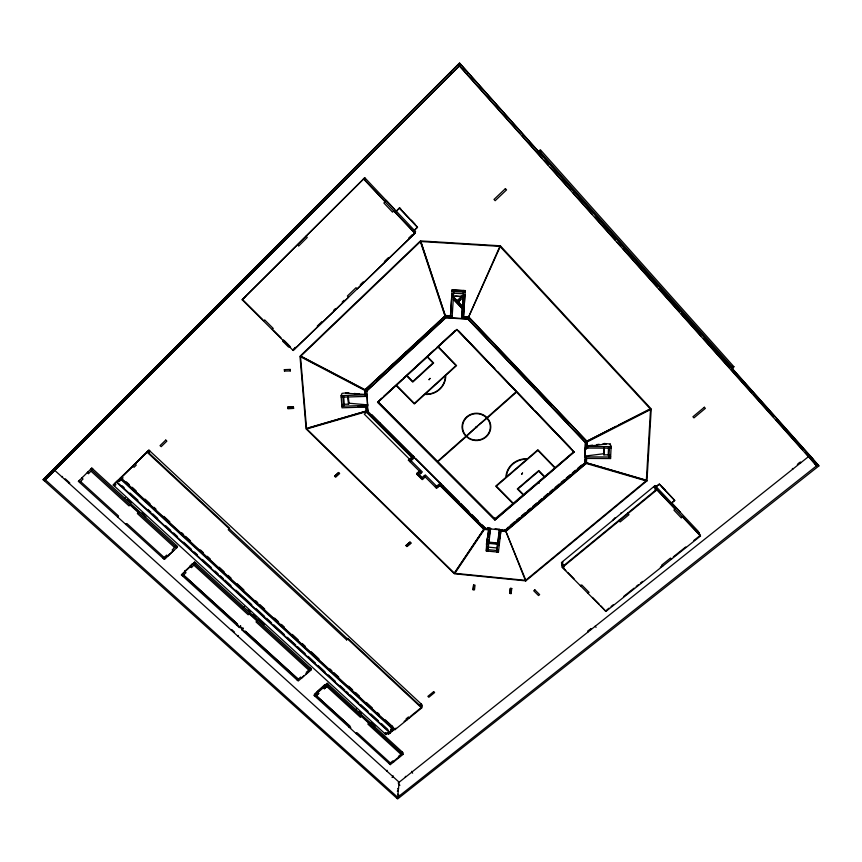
<?xml version="1.0" encoding="UTF-8"?>
<svg xmlns="http://www.w3.org/2000/svg" width="862" height="862" viewBox="0 0 862 862"><rect width="100%" height="100%" fill="white"/><g stroke="black" fill="none" stroke-linecap="round" stroke-linejoin="round"><path stroke-width="1.29" d="M454.597 572.691L484.444 528.341L484.401 529.43L454.522 573.79L525.572 580.859L525.583 579.76L526.014 580.719L646.748 481.039L646.177 480.145L585.697 462.582L582.647 465.157M646.748 481.039L586.225 463.476L585.697 462.582L646.974 480.662L651.209 409.202L587.291 441.872L468.519 317.216L500.1 245.789L420.645 240.918L445.32 315.772L450.481 316.095L451.914 293.662M366.867 390.217L367.826 411.314L485.134 528.384L505.186 530.378L584.748 463.077L585.546 442.852L467.947 319.199L468.044 317.033L461.806 317.141L463.131 296.216L463.109 296.884L453.477 295.957M525.572 580.859L505.488 530.421L505.919 531.369L586.225 463.476M465.221 290.569L465.178 292.186L452.022 291.378L452.162 289.761L465.221 290.569L463.519 316.753M500.488 533.707L500.941 529.979M463.519 290.462L461.73 317.959M486.545 543.308L486.502 544.407L488.743 528.762M584.845 456.203L585.395 442.346L467.947 318.854L445.826 317.475L444.727 315.751L445.891 316.968M585.794 460.233L585.88 457.894M586.472 448.068L586.699 442.357L586.483 441.635L585.179 441.624M586.44 463.077L586.634 458.39M602.98 443.801L606.309 443.941L587.108 446.473L587.291 441.872M603.572 453.972L603.863 447.4M603.756 454.522L604.057 447.938M608.691 454.845L603.939 454.824L604.284 447.303M608.572 447.313L608.216 454.845L608.96 456.979L609.38 448.165M604.046 443.456L610.177 444.016L611.05 448.165L585.169 448.068M586.052 458.433L610.555 458.541L611.126 446.613L610.177 444.016M646.338 480.64L650.551 409.181L499.982 246.37L420.537 241.511L300.504 356.448L306.57 428.716L454.511 573.284L525.583 580.352L646.338 480.64L646.112 480.091M452.162 289.761L450.492 315.934M585.546 442.852L586.58 441.333L651.079 408.814L500.52 245.982L468.519 317.216L463.508 316.904L464.963 294.47M442.756 486.093L442.799 485.543M453.865 289.869L452.097 317.356M121.38 477.311L120.917 477.85L394.99 729.661L421.669 707.971L421.927 704.663L148.932 450.115L113.224 485.015L385.939 734.596L388.385 732.625M452.184 316.042L445.966 315.654L445.826 317.475L366.673 390.842L365.38 390.885L365.585 390.249M420.742 706.269L420.796 705.472L421.798 706.441L420.764 707.271M419.848 705.332L420.936 703.726L419.913 704.588M424.158 475.899L436.571 488.269L436.689 486.933M411.68 772.255L411.702 771.328M435.601 485.856L435.504 487.202L440.342 483.097M405.399 777.244L405.42 776.317M409.493 717.141L409.418 717.927L408.416 716.99L406.131 718.854L407.144 719.781L407.22 718.983L404.138 721.494M402.985 754.444L403.147 752.795L327.161 683.297L314.555 693.953L314.177 695.483L390.303 764.616L402.985 754.444L326.806 684.816L327.161 683.297M402.166 751.89L402.004 753.55L398.449 756.416L399.429 757.31L399.515 756.48L393.934 760.963L393.837 761.792L392.856 760.887L389.322 763.732M366.533 391.283L445.805 317.819L445.88 316.968M401.078 753.539L400.992 754.369L367.891 724.112L369.011 722.496L361.631 715.751L360.499 717.367L326.827 686.605L324.284 688.749L323.444 687.057L317.884 691.755L318.714 693.447L316.192 695.58L349.853 726.16L348.851 726.989L349.002 726.192L350.845 727.862M393.04 776.694L393.137 775.822M394.99 729.661L395.087 728.853M390.303 764.616L390.497 762.956M393.589 729.047L390.217 732.495L116.736 481.772L117.178 481.244L114.786 483.582L115.939 484.638L114.377 486.071M473.13 589.759L473.68 585.061M489.11 537.177L490.424 528.611L490.456 529.473L484.972 528.934L485.112 527.781L482.257 524.936M386.973 771.167L387.07 770.294M390.852 730.243L391.811 731.515L390.852 730.243L392.587 728.131L120.4 478.098L119.958 478.625M501.027 529.656L498.43 552.165L486.297 550.969L488.84 528.46M487.881 551.12L490.597 528.32L487.31 527.997M390.217 732.495L390.314 731.709M496.717 549.439L499.443 529.505L499.497 530.367L505.003 530.917L505.143 529.764M499.637 529.214L496.846 552.003L496.684 548.814M420.279 470.587L420.117 471.87L417.122 474.531L422.24 479.617L425.235 476.966M418.479 471.665L418.232 473.54L423.35 478.636M511.759 588.563L510.412 588.434L509.776 593.401L511.123 593.541L511.759 588.52L510.282 588.369L509.647 593.347L511.123 593.498M417.122 474.531L417.37 472.645M468.519 317.216L463.54 316.613M374.636 726.72L374.754 725.89L370.886 722.345M486.75 541.993L487.342 538.017M488.743 539.623L488.409 543.34L497.352 544.224M409.967 460.308L409.762 461.569L414.525 457.323M498.559 545.603L498.99 542.963M499.637 538.998L500.057 536.358M356.372 732.883L356.232 733.691L357.234 732.862L390.324 762.935M356.232 709.9L356.383 709.081M347.645 639.033L347.795 638.311L421.733 707.185L410.517 716.311M324.565 685.484L324.748 684.697L317.13 691.777M241.705 629.702L242.987 628.118L241.705 629.702L298.22 681.002L310.848 670.227L311.236 668.74L244.054 607.247L244.334 606.579M310.201 667.791L309.803 669.278L306.269 672.317L307.303 673.265L307.497 672.511L305.644 674.084M494.907 520.066L574.318 451.796L494.907 520.066L377.567 402.36L381.65 398.255M367.826 411.314L367.665 408.825M367.061 411.196L366.856 411.864L412.338 457.237L413.232 456.871M366.63 406.358L366.425 407.015L341.988 407.801L341.115 395.615L341.998 393.352L348.097 392.684L346.373 393.212M367.815 404.741L366.328 405.442L366.673 410.883L367.966 410.84L364.335 414.191L422.315 471.956L419.309 474.617M365.941 395.777L365.736 396.412L365.402 389.893L370.337 385.314M365.844 394.182L365.639 394.818L341.115 395.615M366.673 390.842L365.714 389.053M244.582 297.282L242.168 299.771L293.166 350.489L414.913 233.386L415.527 231.544L364.777 177.734L243.224 298.683M732.355 369.798L733.228 367.363L732.237 366.253L731.353 368.688M343.766 404.3L348.496 404.149L348.83 403.211L366.522 404.784M462.872 307.303L458.002 302.163L460.125 299.976M263.567 625.101L263.664 624.271M452.884 296.776L456.957 301.064L462.032 296.237M342.58 404.343L341.88 406.217L367.621 405.399M341.945 395.378L341.223 397.21L367.04 396.369M237.987 636.264L238.224 635.477M239.356 627.568L240.638 625.984L239.356 627.568L181.419 574.922L194.64 562.099L243.871 607.139L244.161 606.439M231.372 630.273L231.619 629.497L234.496 632.126M366.522 410.98L365.984 411.777L306.269 429.082L454.188 573.596L484.315 528.525L446.828 491.114M385.465 732.614L384.948 733.681L386.866 732.775L388.45 734.23L390.895 732.247M388.45 734.23L388.967 733.153M385.939 734.596L386.456 733.53M396.046 211.524L399.656 207.904M394.591 209.347L386.047 200.286M195.717 563.101L191.504 567.616L190.427 566.603L190.771 565.978L185.255 571.064L184.899 571.721L185.998 572.702L182.496 575.913M181.419 574.922L194.64 562.099M192.064 564.481L192.431 563.823L189.672 566.366M420.257 470.684L416.874 473.594L421.981 478.669M416.874 473.594L419.288 471.374M184.694 571.28L185.071 570.612M421.195 472.947L408.383 460.168L413.448 456.246M176.807 547.715L177.55 546.486L91.814 468.077L78.42 481.395L164.297 559.384L176.807 547.715L90.833 469.133L91.814 468.077M176.451 545.474L172.184 549.988L173.305 550.99L173.671 550.376L167.778 556.141L166.678 555.128L163.198 558.382M294.524 349.024L295.095 348.108L293.974 349.185M293.166 350.489L295.009 347.505M164.297 559.384L169.491 553.997M395.529 211.869L399.591 207.817L401.455 209.811M145.409 517.092L145.84 516.489M272.392 329.209L273.254 328.465L264.666 319.921L263.815 320.675M126.326 523.924L125.884 524.516L126.876 523.568L164.179 557.466M538.976 154.201L540.83 151.766L539.731 150.516L538.157 152.574M124.645 498.107L125.109 497.525M148.727 452.83L149.148 452.324L147.995 451.246L135.528 463.487L135.108 464.025L136.261 465.092L134.019 467.279L132.856 466.191L133.287 465.674M150.096 451.171L149.676 451.688L148.523 450.61M146.982 452.238L148.932 450.115M120.917 477.85L147.574 451.774L229.594 528.18L228.247 529.731L346.632 639.895M119.301 481.492L118.353 480.199L119.301 481.492L123.094 477.807M363.214 179.318L364.777 177.734M113.224 485.015L117.178 481.244M92.967 469.133L88.495 473.637M82.375 477.44L81.879 477.99L83.032 479.024L79.573 482.44M87.838 472.042L87.342 472.581L88.506 473.626M78.42 481.395L79.433 480.306M297.638 244.592L298.597 246.069L307.206 237.513L306.236 236.048M69.229 483.496L69.768 482.935L65.221 478.776M244.959 296.927L245.692 296.172M62.021 476.966L62.57 476.417M809.924 455.502L818.9 465.9L397.619 798.945L43.1 479.681L459.532 63.055L810.894 456.591M51.289 471.697L52.259 470.738L53.422 471.794M60.308 462.732L459.575 63.131L818.9 465.9M44.296 480.759L460.771 64.478L54.726 470.512M466.902 74.035L468.174 72.764M242.168 299.771L363.753 178.843L385.228 201.611L383.892 202.99L392.544 212.149L393.859 210.759L414.999 233.149L357.191 288.91L356.028 287.703L347.397 296.011L348.56 297.207L293.403 350.101M60.243 462.668L43.1 479.681M65.889 457.129L66.363 456.537M116.736 481.772L133.298 465.685M289.697 345.953L288.565 347.063L283.102 341.557L284.201 340.49L288.759 345.069M283.07 341.6L284.18 340.522M413.717 230.941L417.564 227.234L399.559 208.108M117.555 516.952L118.547 516.004L80.543 481.481M317.238 326.116L322.032 321.504M333.551 310.428L335.469 308.574M342.182 302.12L344.1 300.267M360.327 284.654L363.225 281.874M384.43 261.466L388.288 257.749M408.534 238.268L412.392 234.561M415.527 231.544L414.137 233.268L415.344 232.104L414.18 230.876L415.182 232.578L413.975 233.742M294.448 348.41L295.569 347.332M246.338 276.411L247.275 277.973M413.512 230.951L417.391 227.256L399.386 208.13M537.888 152.262L540.334 149.729L733.928 366.77L732.237 368.182M444.857 315.654L420.193 241.101L300.181 356.049L364.852 389.872L445.32 315.772L420.678 241.317M365.51 389.678L444.673 316.257M378.224 377.998L382.168 374.334M389.074 367.934L394.009 363.355M401.907 356.038L406.842 351.459M413.749 345.059L418.673 340.479M425.58 334.079L430.515 329.499M437.422 323.088L441.366 319.436M376.748 381.058L380.702 377.394M388.6 370.067L393.535 365.488M399.462 360.004L404.407 355.424M411.314 349.013L416.26 344.434M424.158 337.107L428.112 333.443M435.019 327.043L439.965 322.463M467.958 318.347L469.133 317.259L467.947 318.854M383.633 396.434L401.455 380.034M403.427 378.213L434.114 349.972M437.088 347.246L454.91 330.846M377.567 402.36L456.871 329.392L574.448 452.313M334.628 476.266L338.637 472.624M456.957 301.064L462.862 295.785M458.002 302.163L462.916 297.767M243.052 608.141L244.054 607.247M410.958 460.642L414.6 457.399L380.347 423.199M237.6 624.196L183.477 575.019L237.61 624.185L236.608 625.079L236.91 624.368L244.733 631.48L244.452 632.191L245.444 631.296L298.187 679.213L245.444 631.318M639.485 267.198L640.768 266.056M639.582 267.252L640.531 265.776M422.272 477.559L425.278 474.908L437.702 487.278M436.571 488.269L441.344 484.088M406.002 545.624L410.032 542.133M406.961 546.508L410.98 543.017L409.946 542.004L405.916 545.495L406.95 546.54L410.98 543.06M297.185 680.064L300.709 677.058L301.732 678.006L303.801 675.668M308.65 670.948L311.236 668.74M346.61 639.916L347.655 639.022M440.223 485.069L483.991 528.729L485.112 527.781L485.134 528.384M505.186 530.378L508.203 527.188M510.239 525.464L514.312 522.016M516.349 520.292L519.409 517.706M521.445 515.982L525.518 512.534M527.555 510.81L530.615 508.224M532.651 506.5L536.724 503.052M538.761 501.328L541.821 498.742M543.857 497.018L547.93 493.57M549.967 491.846L553.016 489.26M555.053 487.536L559.136 484.088M561.173 482.364L564.222 479.778M566.259 478.054L570.342 474.606M572.379 472.882L575.428 470.296M577.465 468.572L581.538 465.124M508.526 527.846L510.563 526.132M514.625 522.695L516.65 520.982M525.788 513.246L527.824 511.532M536.961 503.807L538.987 502.083M505.143 529.774L506.199 530.83L585.654 463.648L585.438 462.883M314.177 695.483L326.806 684.816M327.172 685.085L328.174 684.234L327.829 685.753L324.284 688.738M315.201 696.421L318.724 693.436M731.892 367.783L733.928 366.77M355.23 710.73L356.243 709.846M615.177 517.599L612.462 520.594M655.088 485.554L561.453 562.541L562.336 567.487L605.9 611.427L700.494 536.013L698.231 531.304L655.088 485.554L656.941 489.864L700.494 536.013M561.722 564.05L562.875 563.101L562.595 561.604M655.379 487.364L659.387 484.056L674.784 500.413L671.25 503.289M561.949 565.332L563.101 564.384L564.394 566.927M562.336 567.487L656.941 489.864M373.634 727.496L374.647 726.677M390.486 727.765L392.458 726.16M390.949 729.467L392.587 728.131M390.82 730.588L393.891 728.088M420.839 706.269L421.874 705.428L420.871 704.502M391.811 731.515L395.927 728.174M392.059 777.481L393.061 776.63M606.783 609.908L608.981 608.163M611.083 606.482L613.173 604.812M623.582 596.515L634.13 588.099M636.178 586.462L638.322 584.759M640.38 583.121L642.513 581.408M660.335 567.207L662.436 565.537L662.673 566.172L661.682 565.138L670.517 558.091L671.509 559.126L671.25 558.501M673.308 556.863L685.732 546.95M693.856 540.474L700.203 535.41L682.251 516.381L681.314 517.943L673.976 510.175L674.924 508.623L656.704 489.304L562.229 566.851L565.871 570.525M588.11 631.921L587.906 631.124L590.912 628.732M798.266 463.745L800.238 462.183L800.744 462.797M587.959 631.178L590.966 628.797M797.339 464.596L800.292 462.247M398.158 783.008L808.901 456.31M397.554 788.945L398.546 788.159M811.799 460.168L813.071 459.155M397.328 791.176L398.319 790.379M814.999 463.907L816.271 462.894M396.628 798.05L817.909 464.79M584.576 449.091L586.688 447.432M584.565 449.695L586.688 448.035M584.565 450.309L587.755 447.82M656.079 486.61L659.279 484.153L674.666 500.499L671.476 502.912M408.383 460.168L411.917 457.603L365.984 411.777M436.226 487.892L439.814 485.425L483.916 529.419M538.168 482.192L539.17 483.41M301.98 356.728L365.402 389.893L364.669 390.324L300.008 356.491L306.075 428.748L366.77 410.915L308.122 427.918M358.107 406.401L366.49 406.638M349.067 393.05L345.759 393.255L365.693 394.451M616.104 426.291L586.537 441.398L586.365 440.622M618.463 425.085L650.39 408.782M450.406 72.322L451.602 73.647M584.608 456.138L603.583 453.757L603.939 454.824M588.918 445.654L592.754 445.148M596.59 444.641L599.144 444.307M284.331 369.647L290.182 369.421L290.322 370.951L284.46 371.048M287.692 407.133L293.457 406.939L293.597 408.426L287.822 408.62L287.692 407.133L293.446 406.972M287.8 408.523L293.565 408.329M585.395 442.346L586.699 442.357M611.126 446.613L586.537 446.516L586.311 445.783M584.824 456.882L610.63 456.989L609.876 454.856M364.852 389.872L365.402 389.893M453.832 290.182L463.508 290.774M453.627 293.188L463.347 293.791M460.922 296.075L463.519 296.237M455.686 296.097L463.508 296.582M445.32 315.481L450.492 315.804M445.805 317.819L467.947 319.199M354.185 393.481L359.303 393.912M488.14 542.047L497.514 542.974M488.032 542.694L497.686 543.642M490.09 528.277L487.569 528.029L487.59 528.632M495.133 528.772L498.904 529.149M484.401 529.43L488.7 529.861M500.908 531.067L505.455 531.52M509.593 592.69L511.069 592.884M646.177 480.145L646.974 480.662M586.354 445.988L587.108 446.473M397.942 794.193L398.934 795.087M398.923 784.409L399.903 785.293M49.867 473.055L51.052 474.122M316.192 695.58L349.853 726.149M240.358 626.696L242.696 628.829M193.939 563.371L310.848 670.227M90.995 471.169L129.031 505.908L130.453 504.389L138.782 512.006L137.36 513.526L174.695 547.639M194.025 565.289L248.181 614.778L249.463 613.205L257.296 620.36L256.025 621.944L308.801 670.151M411.627 772.158L412.65 773.139M122.135 485.78L124.128 487.612M130.076 493.064L137.963 500.305M147.93 509.431L150.904 512.168M152.811 513.914L157.757 518.45M165.773 525.809L170.73 530.356M173.585 532.975L177.55 536.606M183.628 542.176L191.396 549.309M194.37 552.025L197.344 554.751M202.473 559.46L211.19 567.455M215.155 571.086L218.118 573.812M220.316 575.827L223.29 578.553M225.047 580.158L230.984 585.61M235.929 590.147L237.912 591.957M238.171 592.194L251.769 604.661M256.025 608.561L264.634 616.459M266.617 618.28L271.562 622.817M273.868 624.939L284.428 634.615M287.391 637.33L291.356 640.962M291.722 641.306L295.688 644.938M297.67 646.759L305.202 653.665M308.176 656.391L315.524 663.126M318.067 665.464L324.996 671.821M328.422 674.957L335.361 681.325M339.843 685.43L344.789 689.966M346.265 691.324L348.248 693.145M350.231 694.966L355.198 699.513M355.672 699.955L358.646 702.67M360.628 704.491L368.085 711.333M371.059 714.059L378.44 720.826M381.403 723.541L387.922 729.521M116.348 482.138L390.378 733.325M127.091 499.335L131.035 502.945M141.896 512.879L144.848 515.584M248.062 610.005L250.012 611.783M253.105 614.606L256.025 617.278M257.813 618.916L263.826 624.411M359.282 711.732L361.221 713.51M126.315 481.847L129.278 484.573M132.242 487.299L136.196 490.931M145.085 499.109L150.031 503.645M153.986 507.276L155.957 509.097M163.866 516.36L169.792 521.812M181.656 532.705L183.628 534.526M185.599 536.336L190.545 540.883M200.426 549.956L203.389 552.682M207.343 556.313L210.306 559.039M219.196 567.218L224.142 571.754M228.096 575.385L231.059 578.111M236.985 583.563L243.903 589.91M255.755 600.814L257.738 602.624M259.71 604.445L264.656 608.981M274.536 618.065L278.491 621.696M281.454 624.422L284.417 627.148M292.315 634.41L298.252 639.863M302.206 643.494L305.17 646.22M311.096 651.661L318.994 658.934M329.866 668.923L331.848 670.733M333.82 672.554L338.766 677.09M348.647 686.174L352.59 689.805M355.564 692.531L359.508 696.162M366.425 702.519L372.362 707.971M377.297 712.508L379.269 714.318M385.206 719.77L393.104 727.032M120.949 479.531L392.512 728.918M148.544 450.6L149.686 451.666M147.154 452.281L421.669 707.971M242.481 299.459L262.888 319.759M273.351 330.157L280.99 337.753M282.898 339.66L290.537 347.257M371.716 414.59L380.153 423.016M415.764 458.562L459.424 502.137M460.664 503.376L468.939 511.629M471.945 514.636L478.453 521.133M472.581 516.5L483.97 527.867L483.991 528.729M377.685 401.897L494.874 519.463M595.06 626.243L596.105 627.321M567.692 572.368L574.07 578.801M592.496 597.398L599.112 604.079M601.008 605.986L605.9 611.427M458.735 330.954L494.799 368.656M497.568 371.554L532.705 408.286M535.485 411.196L570.612 447.928M585.654 463.648L584.598 462.538L584.705 459.834L584.856 460.362M478.108 329.025L484.573 335.814M494.723 346.492L501.188 353.291M510.412 362.999L518.719 371.737M527.953 381.446L534.418 388.234M544.568 398.912L551.033 405.711M561.184 416.389L568.564 424.147M577.799 433.855L581.494 437.745M453.046 296.356L457.119 300.644M458.164 301.732L463.023 306.861M454.511 300.019L462.84 308.79M453.423 299.47L462.689 309.221M468.982 317.119L587.151 441.473M411.282 220.241L414.945 224.142M661.854 486.394L665.475 490.241M679.256 510.886L672.888 504.119L673.157 504.712M364.421 178.122L365.305 179.727L364.12 178.456M698.92 532.738L697.94 531.692L699.513 533.955M363.602 179.016L414.913 233.386M540.517 152.186L732.043 366.781M811.077 456.849L812.058 457.937M459.521 65.727L519.872 133.276M521.661 135.28L542.209 158.274M543.997 160.278L548.458 165.278M550.247 167.271L570.795 190.265M572.583 192.269L592.237 214.261M594.92 217.267L615.468 240.261M617.246 242.265L620.823 246.263M622.612 248.256L657.016 286.766M658.794 288.759L679.353 311.775M681.142 313.768L700.806 335.781M703.489 338.777L729.414 367.794M731.202 369.787L751.761 392.803M753.539 394.796L773.203 416.809M775.886 419.805L802.5 449.641M805.173 452.582L816.616 465.803L459.198 65.824M792.361 468.443L792.857 469.068M680.15 511.812L680.43 512.427M653.881 486.545L654.441 487.86L655.648 486.858L657.146 489.056L656.133 487.978L654.926 488.969L655.486 490.295M505.488 530.421L526.014 580.719M609.93 456.752L610.555 458.541M627.741 513.073L628.958 514.722L620.123 521.963L618.916 520.314M620.985 512.825L621.179 513.429M585.901 456.138L585.891 462.549L584.598 462.549L584.748 463.077M587.776 592.636L587.916 593.293L589.08 592.366L581.742 584.953L580.579 585.891L580.449 585.233M525.518 579.706L525.583 580.352M284.352 369.626L284.492 371.145M290.171 369.453L290.289 370.843M511.069 592.83L511.123 593.541M506.134 529.958L506.199 530.83M504.938 530.044L505.003 530.917M343.679 396.606L344.229 404.289L343.529 406.164L342.893 397.156M348.431 397.522L348.862 403.567M348.173 396.789L348.69 404.052M347.957 396.466L348.496 404.149M502.686 529.527L502.729 530.13M364.669 390.324L364.96 394.882M365.757 407.079L366.038 411.357M366.9 394.16L367.665 406.099M498.311 550.031L498.43 552.165M486.642 543.275L486.297 550.969M484.95 528.072L484.972 528.934M445.363 375.789L445.255 377.987A19.298 18.652 9 0 1 427.52 394.106L425.235 394.085L445.363 375.789M379.194 401.94L378.935 402.554L437.54 461.353L465.922 436.237A14.363 13.673 -1.4 0 1 466.654 416.896A14.363 13.673 -1.4 0 1 486.987 417.596L516.241 391.714L457.571 330.383L456.117 330.34L438.327 346.707L456.569 365.596L445.762 375.423A19.654 18.996 9 0 1 424.858 394.43L414.353 403.976L396.132 385.519L378.978 401.304L379.194 401.94M506.64 474.897L506.436 476.88L526.876 459.274L524.732 459.284A19.578 18.285 -6.3 0 0 506.64 474.897M399.149 782.222L397.63 797.253L45.277 479.778L54.812 470.436L399.149 782.222M473.55 585.007L473.001 589.705L474.477 589.888L475.027 585.158L473.55 585.007M379 401.929L378.31 401.918L379 401.929M572.961 451.645L573.155 452.238L573.704 451.774L572.993 451.559M572.734 451.613L572.961 452.399L555.117 467.603L537.888 449.77L527.415 458.799A20.063 18.738 -6.3 0 0 505.908 477.332L495.704 486.125L512.912 503.559L495.575 518.342L494.26 518.267L437.874 461.698L466.31 436.538L468.799 438.499A14.363 13.673 -1.4 0 0 486.19 436.905A14.363 13.673 -1.4 0 0 489.153 420.527L487.278 417.995L516.586 392.07L573.036 451.085L572.734 451.613M476.039 426.959C476.632 429.093 477.85 425.526 476.039 426.959M165.752 440.083L160.052 445.622L161.172 446.667L166.862 441.128L165.752 440.083M505.412 188.616L494.012 199.434L495.154 200.695L506.565 189.877L505.412 188.616M406.638 375.854L396.445 385.228L414.363 403.384L455.944 365.574L437.993 347.009L427.509 356.652L433.64 362.967L412.769 382.103L406.638 375.854M427.175 356.954L406.961 375.552L412.779 381.478L432.993 362.945L427.175 356.954M456.871 329.64C455.061 330.534 458.638 330.652 456.871 329.64M429.976 378.396L429.071 379.689L429.976 378.396M338.55 472.495L334.542 476.136L335.62 477.225L339.639 473.55L338.55 472.495M475.986 427.337L466.267 435.935A13.889 13.221 -1.4 0 1 466.978 417.23A13.889 13.221 -1.4 0 1 486.642 417.908L476.869 426.561L486.933 418.296L488.732 420.731A13.889 13.221 -1.4 0 1 485.866 436.581A13.889 13.221 -1.4 0 1 469.057 438.122L466.654 436.237L476.018 427.412M537.856 450.395L496.361 486.157L513.256 503.268L523.126 494.863L517.297 488.926L538.804 470.533L544.633 476.535L554.772 467.904L537.856 450.395M522.501 473.076L521.585 474.391L522.501 473.076M538.761 471.191L517.987 488.959L523.482 494.562L544.267 476.848L538.761 471.191M495.434 518.461L494.4 518.407L495.434 518.461M704.34 407.252L692.919 416.766L693.942 417.887L705.364 408.372L704.34 407.252M534.849 589.856L533.718 590.782L538.513 595.545L539.634 594.618L534.828 589.823M433.651 691.647L427.875 696.356L428.834 697.261L434.61 692.552L433.651 691.647M496.9 547.984L487.967 547.101L488.054 549.665L497.029 550.549L496.9 547.984"/></g></svg>
